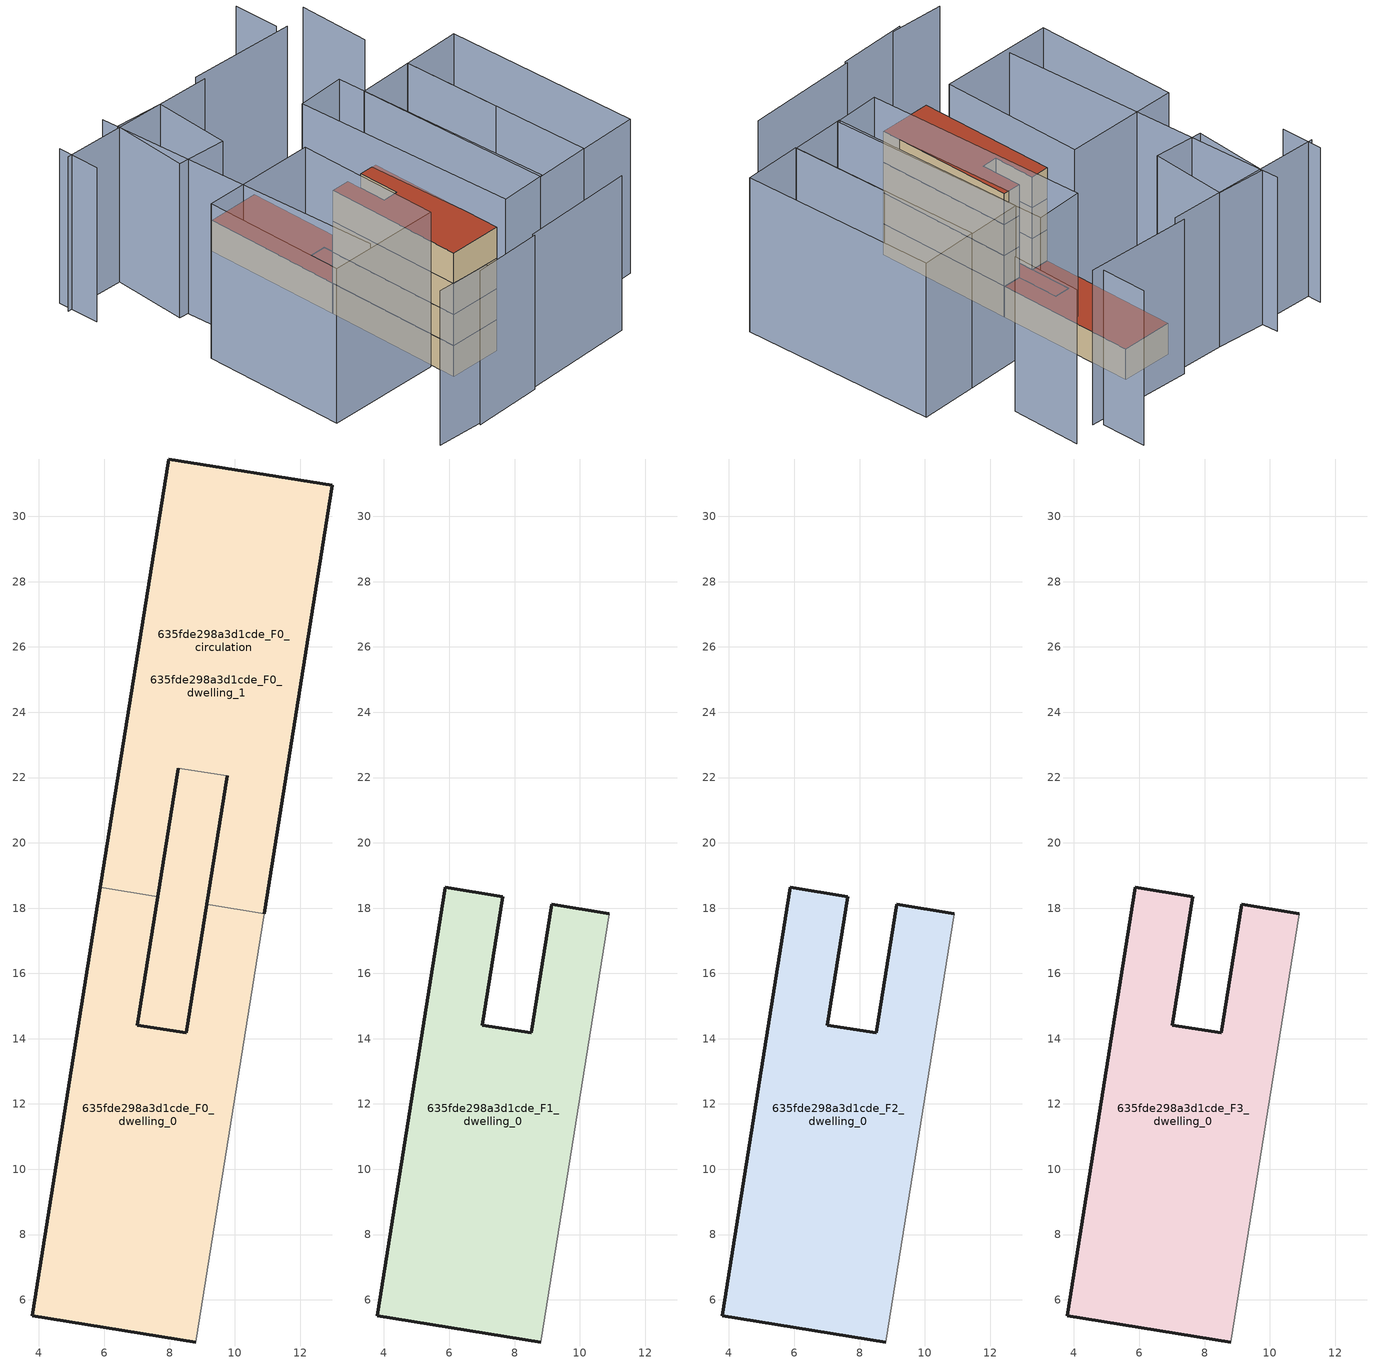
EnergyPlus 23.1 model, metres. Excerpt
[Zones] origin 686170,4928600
635fde298a3d1cde_F0_dwelling_0
 floor ground (EU_floor_Construction): 10.9,17.83 8.8,4.71 3.79,5.51 5.88,18.63 7.64,18.35 7.01,14.42 8.51,14.18 9.14,18.11 z0; 9.77,22.05 8.51,14.18 7.01,14.42 7.64,18.35 8.26,22.29 z0
 wall outside (EU_wall_Construction): 9.14,18.11 8.51,14.18 7.01,14.42 7.64,18.35 / 5.88,18.63 3.79,5.51 8.8,4.71 z0:3
 wall adiabatic (EU_wall_Construction): 8.8,4.71 10.9,17.83 z0:3
 wall to 635fde298a3d1cde_F0_dwelling_1 (EU_wall_Construction): 10.9,17.83 9.14,18.11 / 7.64,18.35 5.88,18.63 z0:3
 roof outside (EU_floor_Construction): 8.51,14.18 9.77,22.05 8.26,22.29 7.64,18.35 7.01,14.42 z3
635fde298a3d1cde_F0_dwelling_1
 floor ground (EU_floor_Construction): 9.77,22.05 9.22,18.63 9.2,18.49 8.51,14.18 7.01,14.42 7.64,18.35 8.26,22.29 z0; 12.99,30.96 10.9,17.83 9.14,18.11 9.2,18.49 9.77,22.05 8.26,22.29 7.64,18.35 5.88,18.63 7.98,31.76 z0
 wall outside (EU_wall_Construction): 7.64,18.35 8.26,22.29 / 9.77,22.05 9.14,18.11 / 10.9,17.83 12.99,30.96 7.98,31.76 5.88,18.63 z0:3
 wall to 635fde298a3d1cde_F0_circulation (EU_wall_Construction): 8.26,22.29 9.77,22.05 z0:3
 roof outside (EU_roof_Construction): 10.9,17.83 12.99,30.96 7.98,31.76 5.88,18.63 7.64,18.35 8.26,22.29 9.77,22.05 9.2,18.49 9.14,18.11 z3; 8.51,14.18 9.2,18.49 9.22,18.63 9.77,22.05 8.26,22.29 7.64,18.35 7.01,14.42 z3
635fde298a3d1cde_F0_circulation
 floor ground (EU_floor_Construction): 10.9,17.83 8.8,4.71 3.79,5.51 5.88,18.63 7.64,18.35 7.01,14.42 8.51,14.18 9.14,18.11 z0; 9.77,22.05 9.22,18.63 9.2,18.49 8.51,14.18 7.01,14.42 7.64,18.35 8.26,22.29 z0; 12.99,30.96 10.9,17.83 9.14,18.11 9.2,18.49 9.77,22.05 8.26,22.29 7.64,18.35 5.88,18.63 7.98,31.76 z0
 wall outside (EU_wall_Construction): 8.26,22.29 7.01,14.42 8.51,14.18 9.77,22.05 z0:3
 roof outside (EU_roof_Construction): 8.51,14.18 9.2,18.49 9.22,18.63 9.77,22.05 8.26,22.29 7.64,18.35 7.01,14.42 z3; 8.8,4.71 10.9,17.83 9.14,18.11 8.51,14.18 7.01,14.42 7.64,18.35 5.88,18.63 3.79,5.51 z3; 10.9,17.83 12.99,30.96 7.98,31.76 5.88,18.63 7.64,18.35 8.26,22.29 9.77,22.05 9.2,18.49 9.14,18.11 z3
635fde298a3d1cde_F1_dwelling_0
 floor to 635fde298a3d1cde_F0_dwelling_0 (EU_floor_Construction): 10.9,17.83 8.8,4.71 3.79,5.51 5.88,18.63 7.64,18.35 7.01,14.42 8.51,14.18 9.14,18.11 z3
 wall outside (EU_wall_Construction): 10.9,17.83 9.14,18.11 8.51,14.18 7.01,14.42 7.64,18.35 5.88,18.63 3.79,5.51 8.8,4.71 z3:6
 wall adiabatic (EU_wall_Construction): 8.8,4.71 10.9,17.83 z3:6
635fde298a3d1cde_F2_dwelling_0
 floor to 635fde298a3d1cde_F1_dwelling_0 (EU_floor_Construction): 10.9,17.83 8.8,4.71 3.79,5.51 5.88,18.63 7.64,18.35 7.01,14.42 8.51,14.18 9.14,18.11 z6
 wall outside (EU_wall_Construction): 10.9,17.83 9.14,18.11 8.51,14.18 7.01,14.42 7.64,18.35 5.88,18.63 3.79,5.51 8.8,4.71 z6:9
 wall adiabatic (EU_wall_Construction): 8.8,4.71 10.9,17.83 z6:9
635fde298a3d1cde_F3_dwelling_0
 floor to 635fde298a3d1cde_F2_dwelling_0 (EU_floor_Construction): 10.9,17.83 8.8,4.71 3.79,5.51 5.88,18.63 7.64,18.35 7.01,14.42 8.51,14.18 9.14,18.11 z9
 wall outside (EU_wall_Construction): 10.9,17.83 9.14,18.11 8.51,14.18 7.01,14.42 7.64,18.35 5.88,18.63 3.79,5.51 8.8,4.71 z9:12
 wall adiabatic (EU_wall_Construction): 8.8,4.71 10.9,17.83 z9:12
 roof outside (EU_roof_Construction): 8.8,4.71 10.9,17.83 9.14,18.11 8.51,14.18 7.01,14.42 7.64,18.35 5.88,18.63 3.79,5.51 z12
shading: 5.88,-0.72 16.82,-2.05 / -5.02,0.96 0.14,-0.08 / -0.85,-0.11 5.86,-0.92 / 0.41,37.24 -2.53,9.39 / 21.64,26.05 22.82,32.78 / 19.34,33.05 19.97,37.37 / -5.02,37.81 -5.61,33.86 / 19.83,32.32 9.62,34.39 / 9.85,33.67 -5.6,36.61 / 18.41,2.62 20.77,21.27 / 20.77,21.27 26.37,20.57 / 26.37,20.57 24.01,1.91 / 24.01,1.91 18.41,2.62 / 20.77,21.31 18.42,2.67 / 18.42,2.67 13.14,3.33 / 13.14,3.33 15.5,21.97 / 15.5,21.97 20.77,21.31 / 8.84,3.86 11.24,25.14 / 11.24,25.14 15.8,24.63 / 15.8,24.63 13.4,3.34 / 13.4,3.34 8.84,3.86 / 6.15,21.46 3.95,7.87 / 3.95,7.87 -7.04,9.65 / -7.04,9.65 -4.84,23.24 / -4.84,23.24 6.15,21.46 / -1.42,28.56 0.25,35.7 / 0.25,35.7 4.84,34.63 / 4.84,34.63 3.17,27.49 / 3.17,27.49 -1.42,28.56 z0:15
[Building]
EU S2 Campaign: North Axis=0; Terrain=City; Solar Distribution=FullExterior
[Site:Location]
Bologna: Latitude=44.5; Longitude=11.25; Time Zone=1; Elevation=37
[SizingPeriod:WeatherFileDays]
AnnualSizingPeriod: Begin Month=1; Begin Day of Month=1; End Month=12; End Day of Month=31; Day of Week for Start Day=Monday; Use Weather File Daylight Saving Period=No; Use Weather File Rain and Snow Indicators=No
[MATERIAL]
EU_InternalMass_Material: Roughness=MediumRough; Thickness=0.1; Conductivity=1; Density=1800; Specific Heat=900; Thermal Absorptance=0.9; Solar Absorptance=0.7; Visible Absorptance=0.7
[MATERIAL:NOMASS] Roughness=MediumRough; Thermal Absorptance=0.9; Solar Absorptance=0.7; Visible Absorptance=0.7
Name | Thermal Resistance
EU_wall_NoMass | 0.937881
EU_roof_NoMass | 0.548572
EU_floor_NoMass | 0.71348
[CONSTRUCTION]
EU_wall_Construction: EU_wall_NoMass
EU_roof_Construction: EU_roof_NoMass
EU_floor_Construction: EU_floor_NoMass
EU_InternalMass_Construction: EU_InternalMass_Material
[ZONE] Type=1; Multiplier=1; Ceiling Height=autocalculate; Floor Area=autocalculate; Part of Total Floor Area=Yes
Name | Volume
635fde298a3d1cde_F0_dwelling_0; 635fde298a3d1cde_F0_dwelling_1 | 220.761
635fde298a3d1cde_F1_dwelling_0; 635fde298a3d1cde_F2_dwelling_0; 635fde298a3d1cde_F3_dwelling_0 | 184.305
635fde298a3d1cde_F0_circulation | 405.066
[INTERNALMASS] Construction=EU_InternalMass_Construction
Name | Zone or ZoneList | Surface Area
635fde298a3d1cde_F0_dwelling_0_EU_InternalMass | 635fde298a3d1cde_F0_dwelling_0 | 61.4352
635fde298a3d1cde_F0_dwelling_1_EU_InternalMass | 635fde298a3d1cde_F0_dwelling_1 | 61.4352
635fde298a3d1cde_F1_dwelling_0_EU_InternalMass | 635fde298a3d1cde_F1_dwelling_0 | 135.413
635fde298a3d1cde_F2_dwelling_0_EU_InternalMass | 635fde298a3d1cde_F2_dwelling_0 | 135.413
635fde298a3d1cde_F3_dwelling_0_EU_InternalMass | 635fde298a3d1cde_F3_dwelling_0 | 135.413
[OTHEREQUIPMENT] Fuel Type=Electricity; Design Level Calculation Method=Watts/Area; Power per Zone Floor Area=1; Fraction Latent=0; Fraction Radiant=0; Fraction Lost=0; Carbon Dioxide Generation Rate=0; EndUse Subcategory=EU_Step8_InternalGains
Name | Zone or ZoneList or Space or SpaceList | Schedule
EU_Step8_InternalGain_635fde298a3d1cde_F0_dwelling_0_f000 | 635fde298a3d1cde_F0_dwelling_0 | EU_Step8_GainSchedule_635fde298a3d1cde_F0_dwelling_0_f000
EU_Step8_InternalGain_635fde298a3d1cde_F0_dwelling_1_f000 | 635fde298a3d1cde_F0_dwelling_1 | EU_Step8_GainSchedule_635fde298a3d1cde_F0_dwelling_1_f000
EU_Step8_InternalGain_635fde298a3d1cde_F1_dwelling_0_f000 | 635fde298a3d1cde_F1_dwelling_0 | EU_Step8_GainSchedule_635fde298a3d1cde_F1_dwelling_0_f000
EU_Step8_InternalGain_635fde298a3d1cde_F2_dwelling_0_f000 | 635fde298a3d1cde_F2_dwelling_0 | EU_Step8_GainSchedule_635fde298a3d1cde_F2_dwelling_0_f000
EU_Step8_InternalGain_635fde298a3d1cde_F3_dwelling_0_f000 | 635fde298a3d1cde_F3_dwelling_0 | EU_Step8_GainSchedule_635fde298a3d1cde_F3_dwelling_0_f000
[ZONEINFILTRATION:DESIGNFLOWRATE]
EU_Circulation_Infiltration_635fde298a3d1cde_F0_circulation: Zone or ZoneList or Space or SpaceList=635fde298a3d1cde_F0_circulation; Schedule=EU_AlwaysOn; Design Flow Rate Calculation Method=Flow/Area; Flow Rate per Floor Area=0.0005; Constant Term Coefficient=1; Temperature Term Coefficient=0; Velocity Term Coefficient=0; Velocity Squared Term Coefficient=0
[ZONEVENTILATION:DESIGNFLOWRATE] Schedule=EU_AlwaysOn; Design Flow Rate Calculation Method=AirChanges/Hour; Air Changes per Hour=0.687892; Ventilation Type=Natural; Fan Pressure Rise=0; Fan Total Efficiency=1; Constant Term Coefficient=1; Temperature Term Coefficient=0; Velocity Term Coefficient=0; Velocity Squared Term Coefficient=0; Minimum Indoor Temperature=-100; Maximum Indoor Temperature=100; Delta Temperature=-100; Minimum Outdoor Temperature=-100; Maximum Outdoor Temperature=100; Maximum Wind Speed=40
Name | Zone or ZoneList or Space or SpaceList
EU_ConstantAir_635fde298a3d1cde_F0_dwelling_0 | 635fde298a3d1cde_F0_dwelling_0
EU_ConstantAir_635fde298a3d1cde_F0_dwelling_1 | 635fde298a3d1cde_F0_dwelling_1
EU_ConstantAir_635fde298a3d1cde_F1_dwelling_0 | 635fde298a3d1cde_F1_dwelling_0
EU_ConstantAir_635fde298a3d1cde_F2_dwelling_0 | 635fde298a3d1cde_F2_dwelling_0
EU_ConstantAir_635fde298a3d1cde_F3_dwelling_0 | 635fde298a3d1cde_F3_dwelling_0
[HVACTEMPLATE:THERMOSTAT] Constant Heating Setpoint=20; Constant Cooling Setpoint=50
EU_HeatOnly_635fde298a3d1cde_F0_dwelling_0; EU_HeatOnly_635fde298a3d1cde_F0_dwelling_1; EU_HeatOnly_635fde298a3d1cde_F1_dwelling_0; EU_HeatOnly_635fde298a3d1cde_F2_dwelling_0; EU_HeatOnly_635fde298a3d1cde_F3_dwelling_0
[HVACTEMPLATE:ZONE:IDEALLOADSAIRSYSTEM] System Availability Schedule=EU_AlwaysOn; Maximum Heating Supply Air Temperature=50; Minimum Cooling Supply Air Temperature=13; Maximum Heating Supply Air Humidity Ratio=0.0156; Minimum Cooling Supply Air Humidity Ratio=0.0077; Heating Limit=NoLimit; Cooling Limit=NoLimit; Heating Availability Schedule=EU_AlwaysOn; Cooling Availability Schedule=EU_CoolingOff; Dehumidification Control Type=ConstantSensibleHeatRatio; Cooling Sensible Heat Ratio=0.7; Dehumidification Setpoint=60; Humidification Control Type=None; Humidification Setpoint=30; Outdoor Air Method=None; Outdoor Air Flow Rate per Person=0.00944; Outdoor Air Flow Rate per Zone Floor Area=0; Outdoor Air Flow Rate per Zone=0; Demand Controlled Ventilation Type=None; Outdoor Air Economizer Type=NoEconomizer; Heat Recovery Type=None; Sensible Heat Recovery Effectiveness=0.7; Latent Heat Recovery Effectiveness=0.65
Name | Template Thermostat
635fde298a3d1cde_F0_dwelling_0 | EU_HeatOnly_635fde298a3d1cde_F0_dwelling_0
635fde298a3d1cde_F0_dwelling_1 | EU_HeatOnly_635fde298a3d1cde_F0_dwelling_1
635fde298a3d1cde_F1_dwelling_0 | EU_HeatOnly_635fde298a3d1cde_F1_dwelling_0
635fde298a3d1cde_F2_dwelling_0 | EU_HeatOnly_635fde298a3d1cde_F2_dwelling_0
635fde298a3d1cde_F3_dwelling_0 | EU_HeatOnly_635fde298a3d1cde_F3_dwelling_0
[SIZING:ZONE] Zone Cooling Design Supply Air Temperature Input Method=SupplyAirTemperature; Zone Cooling Design Supply Air Temperature=13; Zone Heating Design Supply Air Temperature Input Method=SupplyAirTemperature; Zone Heating Design Supply Air Temperature=50; Zone Cooling Design Supply Air Humidity Ratio=0.008; Zone Heating Design Supply Air Humidity Ratio=0.008; Cooling Design Air Flow Method=DesignDay; Cooling Design Air Flow Rate=0; Cooling Minimum Air Flow per Zone Floor Area=0.000762; Cooling Minimum Air Flow=0; Cooling Minimum Air Flow Fraction=0.2; Heating Design Air Flow Method=DesignDay; Heating Design Air Flow Rate=0; Heating Maximum Air Flow per Zone Floor Area=0.002032; Heating Maximum Air Flow=0.141576; Heating Maximum Air Flow Fraction=0.3; Account for Dedicated Outdoor Air System=No; Dedicated Outdoor Air System Control Strategy=NeutralSupplyAir; Dedicated Outdoor Air Low Setpoint Temperature for Design=autosize; Dedicated Outdoor Air High Setpoint Temperature for Design=autosize; Zone Load Sizing Method=Sensible Load Only No Latent Load; Zone Latent Cooling Design Supply Air Humidity Ratio Input Method=HumidityRatioDifference; Zone Cooling Design Supply Air Humidity Ratio Difference=0.005; Zone Latent Heating Design Supply Air Humidity Ratio Input Method=HumidityRatioDifference; Zone Humidification Design Supply Air Humidity Ratio Difference=0.005
635fde298a3d1cde_F0_dwelling_0; 635fde298a3d1cde_F0_dwelling_1; 635fde298a3d1cde_F1_dwelling_0; 635fde298a3d1cde_F2_dwelling_0; 635fde298a3d1cde_F3_dwelling_0
[SCHEDULE:CONSTANT]
Name | Hourly Value
EU_AlwaysOn | 1
EU_CoolingOff | 0
[SCHEDULE:FILE] Column Number=1; Rows to Skip at Top=0; Number of Hours of Data=8760; Column Separator=Comma; Interpolate to Timestep=No; Minutes per Item=60; Adjust Schedule for Daylight Savings=Yes
Name | File
EU_Step8_GainSchedule_635fde298a3d1cde_F0_dwelling_0_f000 | ../../schedules/635fde298a3d1cde/635fde298a3d1cde_F0_dwelling_0_f000_gain.csv
EU_Step8_GainSchedule_635fde298a3d1cde_F0_dwelling_1_f000 | ../../schedules/635fde298a3d1cde/635fde298a3d1cde_F0_dwelling_1_f000_gain.csv
EU_Step8_GainSchedule_635fde298a3d1cde_F1_dwelling_0_f000 | ../../schedules/635fde298a3d1cde/635fde298a3d1cde_F1_dwelling_0_f000_gain.csv
EU_Step8_GainSchedule_635fde298a3d1cde_F2_dwelling_0_f000 | ../../schedules/635fde298a3d1cde/635fde298a3d1cde_F2_dwelling_0_f000_gain.csv
EU_Step8_GainSchedule_635fde298a3d1cde_F3_dwelling_0_f000 | ../../schedules/635fde298a3d1cde/635fde298a3d1cde_F3_dwelling_0_f000_gain.csv
